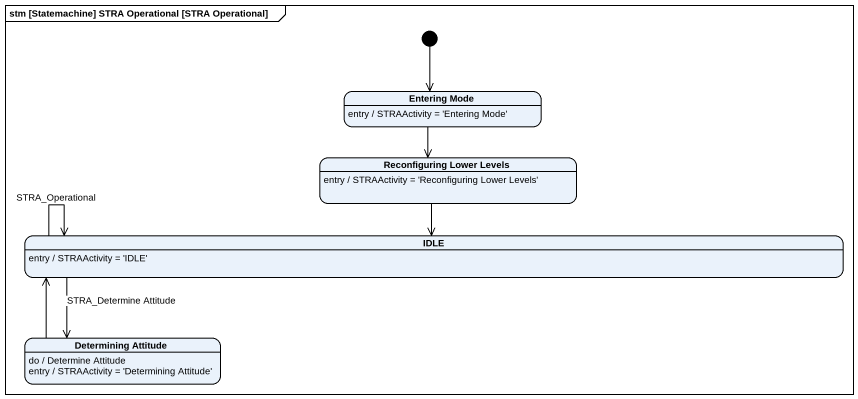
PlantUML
@startuml
mainframe stm [Statemachine] STRA Operational [STRA Operational]
hide empty description
state "Entering Mode" as Entering_Mode
Entering_Mode : entry / STRAActivity = 'Entering Mode'
state "Reconfiguring Lower Levels" as Reconfiguring_Lower_Levels
Reconfiguring_Lower_Levels : entry / STRAActivity = 'Reconfiguring Lower Levels'
state IDLE
IDLE : entry / STRAActivity = 'IDLE'
state "Determining Attitude" as Determining_Attitude
Determining_Attitude : do / Determine Attitude
Determining_Attitude : entry / STRAActivity = 'Determining Attitude'
[*] --> Entering_Mode
Entering_Mode --> Reconfiguring_Lower_Levels
Reconfiguring_Lower_Levels --> IDLE
IDLE --> IDLE : STRA_Operational
IDLE -left-> Determining_Attitude : STRA_Determine Attitude
Determining_Attitude -right-> IDLE
@enduml
